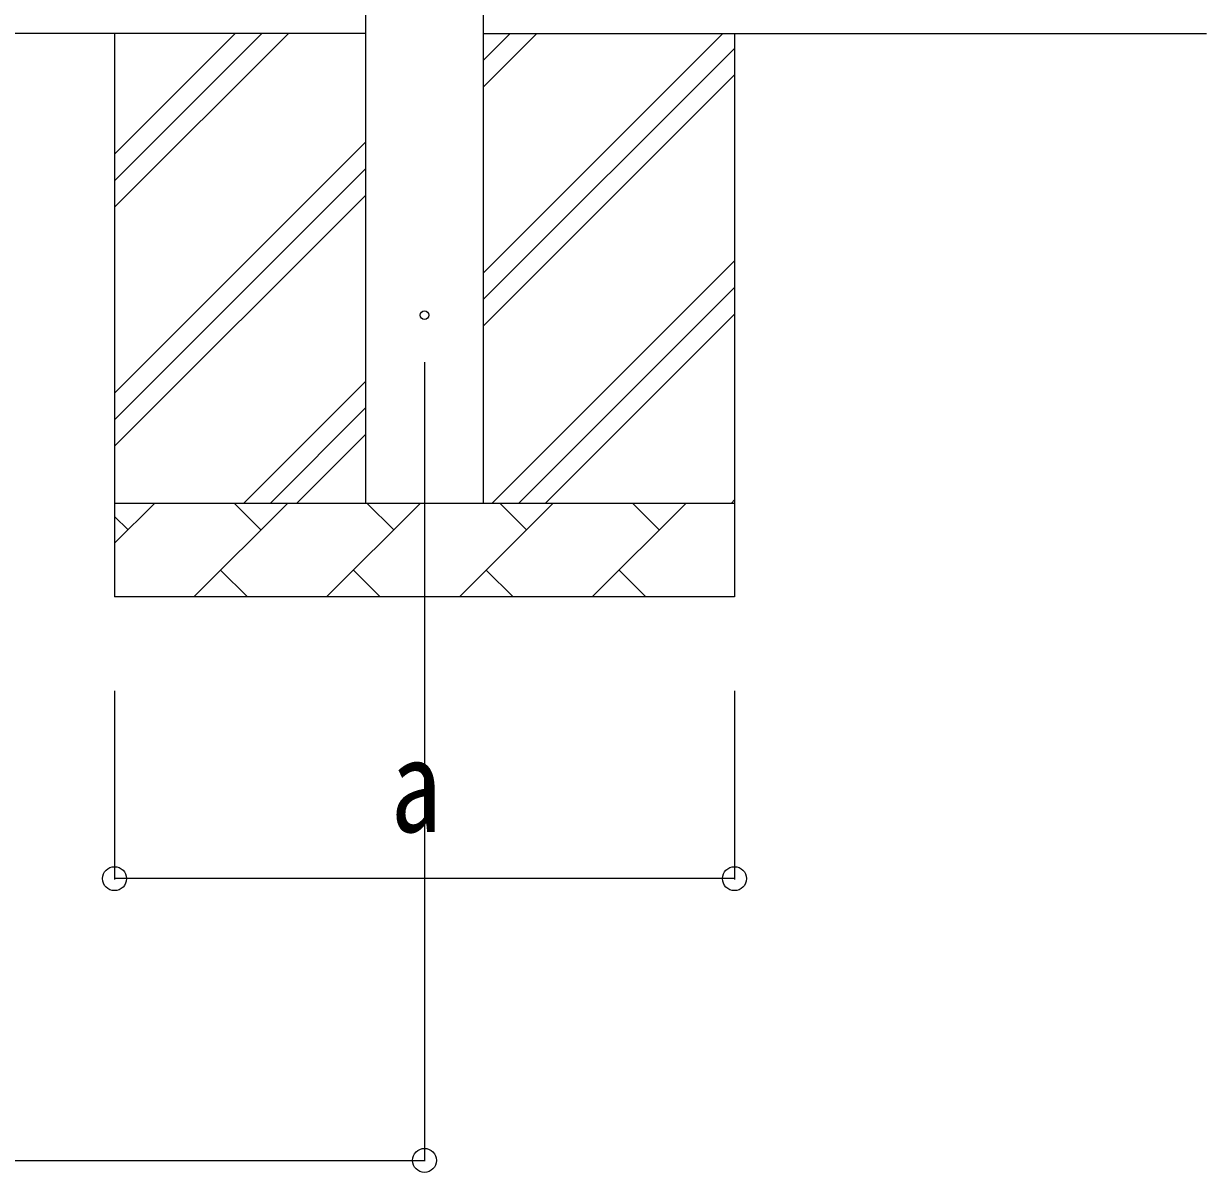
# Model space of a CAD drawing. Units: millimetres, scale not verified. Extents: x -12615 to 12615, y -8910 to 8910.
# Drawn here: x -8424 to -7165, y -5409 to -4186 of the extents above; entities that cross this region are included whole.
import ezdxf
from ezdxf.enums import TextEntityAlignment as Align

# ---------------------------------------------------------------- set-up
doc = ezdxf.new("R2010")
doc.units = ezdxf.units.MM
doc.header["$LTSCALE"] = 40
for name, color, linetype in [('0-3_YKK_12', 2, 'Continuous'), ('0-4_YKK_13', 4, 'Continuous'), ('0-5_YKK_A1', 4, 'Continuous'), ('0-6_YKK_D', 6, 'Continuous')]:
    doc.layers.add(name, color=color, linetype=linetype)
doc.styles.add('ＭＳ ゴシック', font='')
doc.styles.get('ＭＳ ゴシック').set_extended_font_data('MS Gothic')

msp = doc.modelspace()

# ---------------------------------------------------------------- linework, layer by layer
at = {"layer": '0-3_YKK_12'}
msp.add_line((-7997.44, -4546), (-7997.44, -5046), dxfattribs=at)
at = {"layer": '0-4_YKK_13'}
msp.add_circle((-7997.44, -4496), 4.5, dxfattribs=at)
at = {"layer": '0-5_YKK_A1'}
for p, q in [((-8059.94, -4696), (-8059.94, -1896)), ((-7934.94, -1896), (-7934.94, -4696)), ((-8059.94, -4196), (-10807.94, -4196)), ((-8327.44, -4196), (-8327.44, -4796)), ((-8327.44, -4381.05), (-8142.39, -4196)), ((-8327.44, -4352.77), (-8170.67, -4196)), ((-8327.44, -4324.48), (-8198.96, -4196)), ((-7934.94, -4196), (-7164.94, -4196)), ((-7934.94, -4451.1), (-7679.84, -4196)), ((-7934.94, -4253.11), (-7877.83, -4196)), ((-7934.94, -4224.82), (-7906.12, -4196)), ((-7667.44, -4196), (-7667.44, -4796)), ((-7934.94, -4479.38), (-7667.44, -4211.88)), ((-7934.94, -4507.67), (-7667.44, -4240.17)), ((-8327.44, -4579.04), (-8059.94, -4311.54)), ((-8327.44, -4607.32), (-8059.94, -4339.82)), ((-8327.44, -4635.61), (-8059.94, -4368.11)), ((-7925.28, -4696), (-7667.44, -4438.16)), ((-7897, -4696), (-7667.44, -4466.44)), ((-7868.71, -4696), (-7667.44, -4494.73)), ((-8189.84, -4696), (-8059.94, -4566.1)), ((-8161.56, -4696), (-8059.94, -4594.38)), ((-8133.27, -4696), (-8059.94, -4622.67)), ((-8327.44, -4696), (-7667.44, -4696)), ((-8327.44, -4738.89), (-8284.55, -4696)), ((-8243.13, -4796), (-8143.13, -4696)), ((-8171.68, -4724.55), (-8200.23, -4696)), ((-8101.7, -4796), (-8001.7, -4696)), ((-8030.26, -4724.55), (-8058.81, -4696)), ((-7960.28, -4796), (-7860.28, -4696)), ((-7888.84, -4724.55), (-7917.39, -4696)), ((-7818.86, -4796), (-7718.86, -4696)), ((-7747.42, -4724.55), (-7775.97, -4696)), ((-7670.72, -4696), (-7667.44, -4692.72)), ((-8313.1, -4724.55), (-8327.44, -4710.21)), ((-8214.57, -4767.45), (-8186.02, -4796)), ((-8073.15, -4767.45), (-8044.6, -4796)), ((-7931.73, -4767.45), (-7903.18, -4796)), ((-7790.31, -4767.45), (-7761.76, -4796)), ((-7667.44, -4796), (-8327.44, -4796))]:
    msp.add_line(p, q, dxfattribs=at)
at = {"layer": '0-6_YKK_D'}
for p, q in [((-8327.44, -4896), (-8327.44, -5097)), ((-7997.44, -4896), (-7997.44, -5397)), ((-7667.44, -4896), (-7667.44, -5097)), ((-7667.44, -5096), (-8327.44, -5096)), ((-10870.44, -5396), (-7997.44, -5396))]:
    msp.add_line(p, q, dxfattribs=at)
for centre in [(-8327.44, -5096), (-7667.44, -5096), (-7997.44, -5396)]:
    msp.add_circle(centre, 12.75, dxfattribs=at)

# ---------------------------------------------------------------- texts
at = {"layer": '0-6_YKK_D', "style": 'ＭＳ ゴシック', "width": 0.8}
msp.add_text('a', height=98.97, dxfattribs=at).set_placement((-8033.44, -5076), align=Align.BOTTOM_LEFT)

doc.saveas('drawing.dxf')
